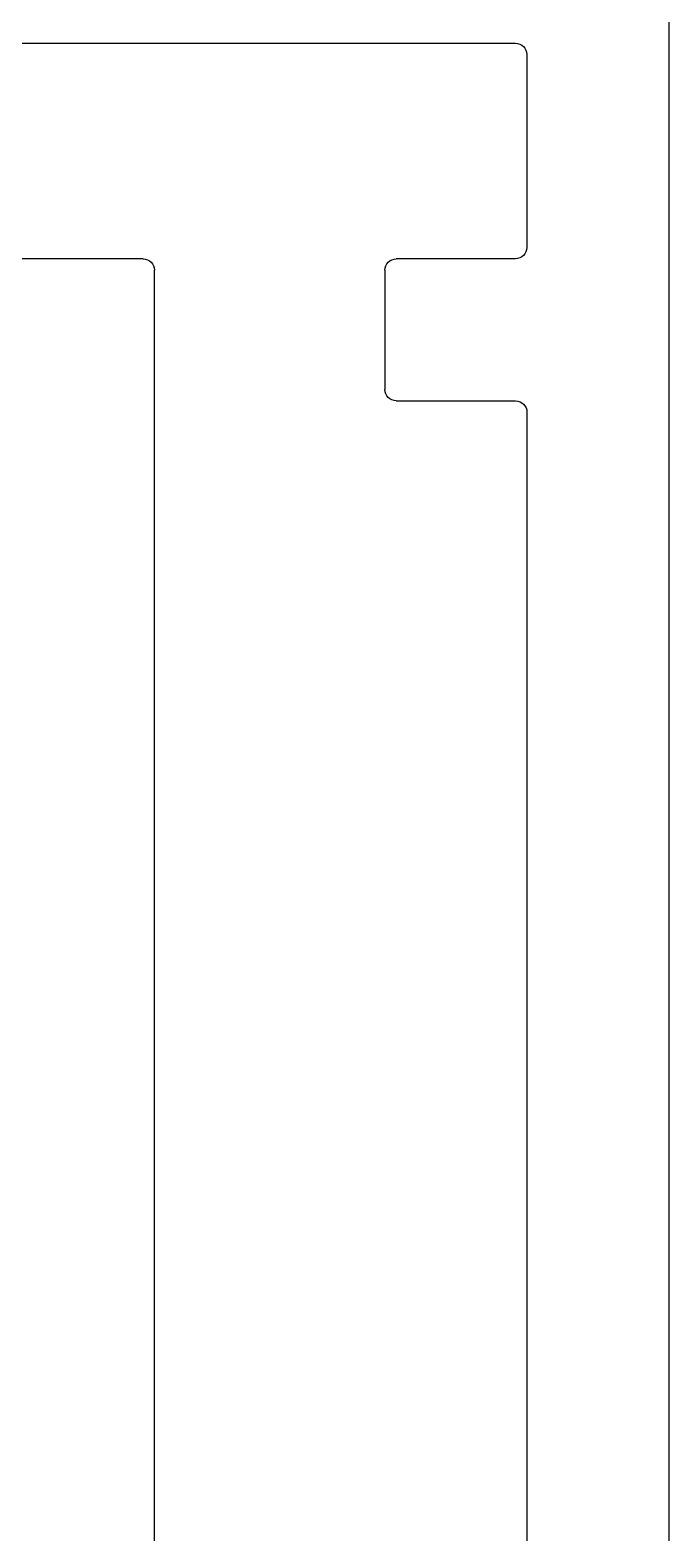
# Model space of a CAD drawing. Extents: x -82 to 113, y -82 to 93.
# Drawn here: x 8.845 to 9.407, y 85.921 to 87.245 of the extents above; entities that cross this region are included whole.
import ezdxf

# ---------------------------------------------------------------- set-up
doc = ezdxf.new("R2010")
doc.units = 0
doc.header["$MEASUREMENT"] = 0
doc.layers.get('0').update_dxf_attribs({"linetype": 'CONTINUOUS'})
doc.layers.add('VENT', color=5, linetype='CONTINUOUS')

# ---------------------------------------------------------------- blocks, each defined once
blk = doc.blocks.new('3203-1_Sash_Component')
for p, q in [((-0.063, 3.054), (-0.063, 0.01)), ((0.0622, 2.37), (0.0622, 2.2)), ((0.5772, 2.38), (0.0722, 2.38)), ((0.0722, 2.19), (0.177, 2.19)), ((0.4, 2.19), (0.5772, 2.19)), ((0.187, 2.18), (0.187, 2.075)), ((0.39, 0.325), (0.39, 2.18)), ((0.062, 2.055), (0.062, 0.325)), ((0.177, 2.065), (0.072, 2.065))]:
    blk.add_line(p, q)
for centre, start, end in [((0.0722, 2.37), 90, 180), ((0.0722, 2.2), 180, 270), ((0.177, 2.18), 0, 90), ((0.4, 2.18), 90, 180), ((0.177, 2.075), 270, 0), ((0.072, 2.055), 90, 180)]:
    blk.add_arc(centre, 0.01, start, end)
blk = doc.blocks.new('3203_Sash_Assembly')
blk.add_blockref('3203-1_Sash_Component', (0, 0))

msp = doc.modelspace()

# ---------------------------------------------------------------- block references
at = {"layer": 'VENT', "xscale": -1}
msp.add_blockref('3203_Sash_Assembly', (9.3442, 84.8535), dxfattribs=at)

doc.saveas('drawing.dxf')
